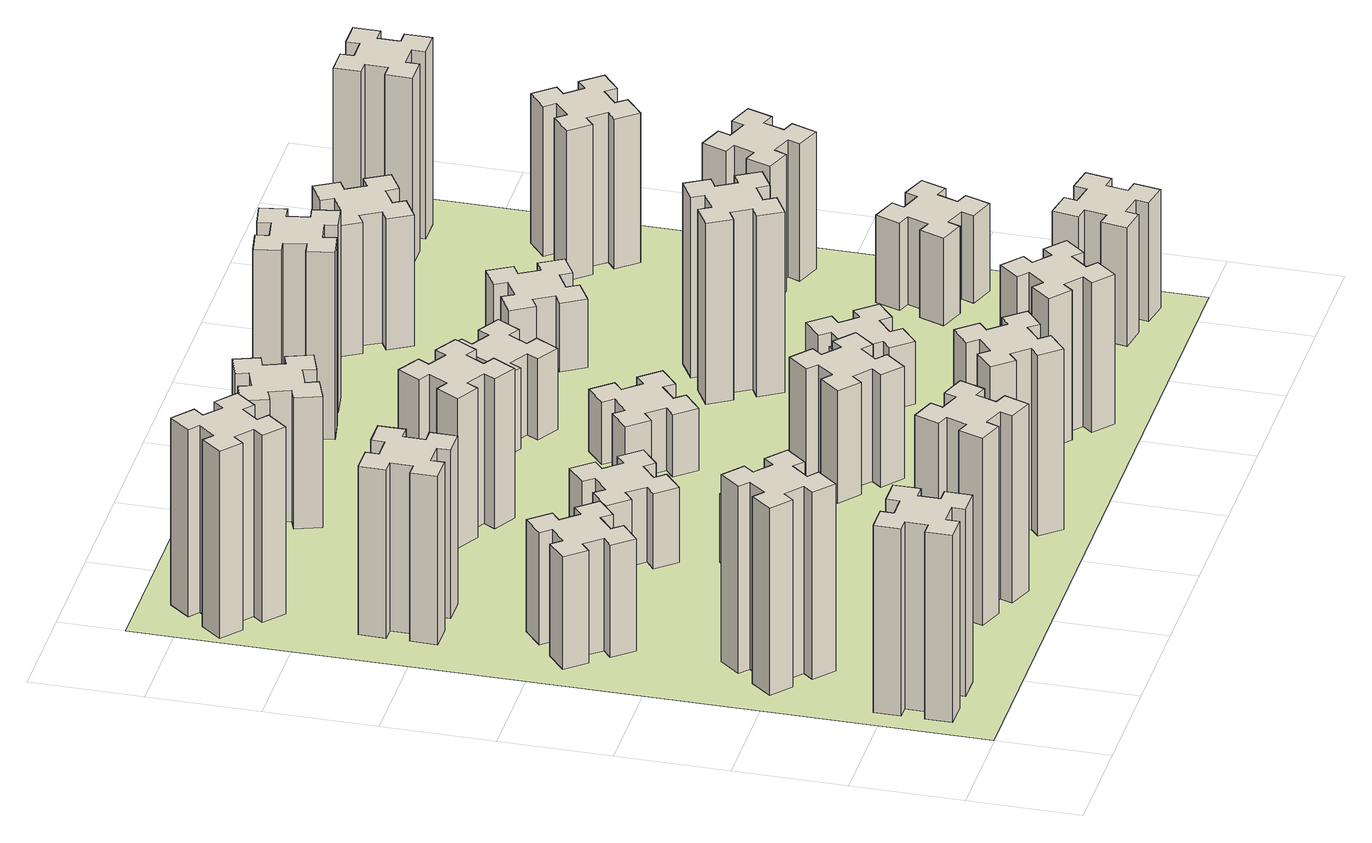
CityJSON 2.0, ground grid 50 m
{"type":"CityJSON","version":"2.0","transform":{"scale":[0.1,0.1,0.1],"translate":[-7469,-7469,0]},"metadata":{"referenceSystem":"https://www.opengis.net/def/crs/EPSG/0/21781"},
"CityObjects":{
"building1":{"type":"Building","attributes":{"class":"1000","function":"1000","usage":"1000","yearOfConstruction":2016,"roofType":"1000","measuredHeight":90,"storeysAboveGround":30,"storeysBelowGround":0},"geometry":[{"type":"Solid","lod":"1","boundaries":[[[[0,1,2,3,4,5,6,7,8,9,10,11,12,13,14,15,16,17,18,19]],[[17,16,20,21]],[[16,15,22,20]],[[15,14,23,22]],[[14,13,24,23]],[[13,12,25,24]],[[12,11,26,25]],[[11,10,27,26]],[[10,9,28,27]],[[9,8,29,28]],[[8,7,30,29]],[[7,6,31,30]],[[6,5,32,31]],[[5,4,33,32]],[[4,3,34,33]],[[3,2,35,34]],[[2,1,36,35]],[[1,0,37,36]],[[0,19,38,37]],[[19,18,39,38]],[[18,17,21,39]],[[24,25,26,27,28,29,30,31,32,33,34,35,36,37,38,39,21,20,22,23]]]]}]},
"building2":{"type":"Building","attributes":{"class":"1000","function":"1000","usage":"1000","yearOfConstruction":2016,"roofType":"1000","measuredHeight":90,"storeysAboveGround":30,"storeysBelowGround":0},"geometry":[{"type":"Solid","lod":"1","boundaries":[[[[40,41,42,43,44,45,46,47,48,49,50,51,52,53,54,55,56,57,58,59]],[[57,56,60,61]],[[56,55,62,60]],[[55,54,63,62]],[[54,53,64,63]],[[53,52,65,64]],[[52,51,66,65]],[[51,50,67,66]],[[50,49,68,67]],[[49,48,69,68]],[[48,47,70,69]],[[47,46,71,70]],[[46,45,72,71]],[[45,44,73,72]],[[44,43,74,73]],[[43,42,75,74]],[[42,41,76,75]],[[41,40,77,76]],[[40,59,78,77]],[[59,58,79,78]],[[58,57,61,79]],[[64,65,66,67,68,69,70,71,72,73,74,75,76,77,78,79,61,60,62,63]]]]}]},
"building3":{"type":"Building","attributes":{"class":"1000","function":"1000","usage":"1000","yearOfConstruction":2016,"roofType":"1000","measuredHeight":54,"storeysAboveGround":30,"storeysBelowGround":0},"geometry":[{"type":"Solid","lod":"1","boundaries":[[[[80,81,82,83,84,85,86,87,88,89,90,91,92,93,94,95,96,97,98,99]],[[97,96,100,101]],[[96,95,102,100]],[[95,94,103,102]],[[94,93,104,103]],[[93,92,105,104]],[[92,91,106,105]],[[91,90,107,106]],[[90,89,108,107]],[[89,88,109,108]],[[88,87,110,109]],[[87,86,111,110]],[[86,85,112,111]],[[85,84,113,112]],[[84,83,114,113]],[[83,82,115,114]],[[82,81,116,115]],[[81,80,117,116]],[[80,99,118,117]],[[99,98,119,118]],[[98,97,101,119]],[[104,105,106,107,108,109,110,111,112,113,114,115,116,117,118,119,101,100,102,103]]]]}]},
"building4":{"type":"Building","attributes":{"class":"1000","function":"1000","usage":"1000","yearOfConstruction":2016,"roofType":"1000","measuredHeight":81,"storeysAboveGround":30,"storeysBelowGround":0},"geometry":[{"type":"Solid","lod":"1","boundaries":[[[[120,121,122,123,124,125,126,127,128,129,130,131,132,133,134,135,136,137,138,139]],[[137,136,140,141]],[[136,135,142,140]],[[135,134,143,142]],[[134,133,144,143]],[[133,132,145,144]],[[132,131,146,145]],[[131,130,147,146]],[[130,129,148,147]],[[129,128,149,148]],[[128,127,150,149]],[[127,126,151,150]],[[126,125,152,151]],[[125,124,153,152]],[[124,123,154,153]],[[123,122,155,154]],[[122,121,156,155]],[[121,120,157,156]],[[120,139,158,157]],[[139,138,159,158]],[[138,137,141,159]],[[144,145,146,147,148,149,150,151,152,153,154,155,156,157,158,159,141,140,142,143]]]]}]},
"building5":{"type":"Building","attributes":{"class":"1000","function":"1000","usage":"1000","yearOfConstruction":2016,"roofType":"1000","measuredHeight":90,"storeysAboveGround":30,"storeysBelowGround":0},"geometry":[{"type":"Solid","lod":"1","boundaries":[[[[160,161,162,163,164,165,166,167,168,169,170,171,172,173,174,175,176,177,178,179]],[[177,176,180,181]],[[176,175,182,180]],[[175,174,183,182]],[[174,173,184,183]],[[173,172,185,184]],[[172,171,186,185]],[[171,170,187,186]],[[170,169,188,187]],[[169,168,189,188]],[[168,167,190,189]],[[167,166,191,190]],[[166,165,192,191]],[[165,164,193,192]],[[164,163,194,193]],[[163,162,195,194]],[[162,161,196,195]],[[161,160,197,196]],[[160,179,198,197]],[[179,178,199,198]],[[178,177,181,199]],[[184,185,186,187,188,189,190,191,192,193,194,195,196,197,198,199,181,180,182,183]]]]}]},
"building6":{"type":"Building","attributes":{"class":"1000","function":"1000","usage":"1000","yearOfConstruction":2016,"roofType":"1000","measuredHeight":90,"storeysAboveGround":30,"storeysBelowGround":0},"geometry":[{"type":"Solid","lod":"1","boundaries":[[[[200,201,202,203,204,205,206,207,208,209,210,211,212,213,214,215,216,217,218,219]],[[217,216,220,221]],[[216,215,222,220]],[[215,214,223,222]],[[214,213,224,223]],[[213,212,225,224]],[[212,211,226,225]],[[211,210,227,226]],[[210,209,228,227]],[[209,208,229,228]],[[208,207,230,229]],[[207,206,231,230]],[[206,205,232,231]],[[205,204,233,232]],[[204,203,234,233]],[[203,202,235,234]],[[202,201,236,235]],[[201,200,237,236]],[[200,219,238,237]],[[219,218,239,238]],[[218,217,221,239]],[[224,225,226,227,228,229,230,231,232,233,234,235,236,237,238,239,221,220,222,223]]]]}]},
"building7":{"type":"Building","attributes":{"class":"1000","function":"1000","usage":"1000","yearOfConstruction":2016,"roofType":"1000","measuredHeight":33,"storeysAboveGround":30,"storeysBelowGround":0},"geometry":[{"type":"Solid","lod":"1","boundaries":[[[[240,241,242,243,244,245,246,247,248,249,250,251,252,253,254,255,256,257,258,259]],[[257,256,260,261]],[[256,255,262,260]],[[255,254,263,262]],[[254,253,264,263]],[[253,252,265,264]],[[252,251,266,265]],[[251,250,267,266]],[[250,249,268,267]],[[249,248,269,268]],[[248,247,270,269]],[[247,246,271,270]],[[246,245,272,271]],[[245,244,273,272]],[[244,243,274,273]],[[243,242,275,274]],[[242,241,276,275]],[[241,240,277,276]],[[240,259,278,277]],[[259,258,279,278]],[[258,257,261,279]],[[264,265,266,267,268,269,270,271,272,273,274,275,276,277,278,279,261,260,262,263]]]]}]},
"building8":{"type":"Building","attributes":{"class":"1000","function":"1000","usage":"1000","yearOfConstruction":2016,"roofType":"1000","measuredHeight":36,"storeysAboveGround":30,"storeysBelowGround":0},"geometry":[{"type":"Solid","lod":"1","boundaries":[[[[280,281,282,283,284,285,286,287,288,289,290,291,292,293,294,295,296,297,298,299]],[[297,296,300,301]],[[296,295,302,300]],[[295,294,303,302]],[[294,293,304,303]],[[293,292,305,304]],[[292,291,306,305]],[[291,290,307,306]],[[290,289,308,307]],[[289,288,309,308]],[[288,287,310,309]],[[287,286,311,310]],[[286,285,312,311]],[[285,284,313,312]],[[284,283,314,313]],[[283,282,315,314]],[[282,281,316,315]],[[281,280,317,316]],[[280,299,318,317]],[[299,298,319,318]],[[298,297,301,319]],[[304,305,306,307,308,309,310,311,312,313,314,315,316,317,318,319,301,300,302,303]]]]}]},
"building9":{"type":"Building","attributes":{"class":"1000","function":"1000","usage":"1000","yearOfConstruction":2016,"roofType":"1000","measuredHeight":87,"storeysAboveGround":30,"storeysBelowGround":0},"geometry":[{"type":"Solid","lod":"1","boundaries":[[[[320,321,322,323,324,325,326,327,328,329,330,331,332,333,334,335,336,337,338,339]],[[337,336,340,341]],[[336,335,342,340]],[[335,334,343,342]],[[334,333,344,343]],[[333,332,345,344]],[[332,331,346,345]],[[331,330,347,346]],[[330,329,348,347]],[[329,328,349,348]],[[328,327,350,349]],[[327,326,351,350]],[[326,325,352,351]],[[325,324,353,352]],[[324,323,354,353]],[[323,322,355,354]],[[322,321,356,355]],[[321,320,357,356]],[[320,339,358,357]],[[339,338,359,358]],[[338,337,341,359]],[[344,345,346,347,348,349,350,351,352,353,354,355,356,357,358,359,341,340,342,343]]]]}]},
"building10":{"type":"Building","attributes":{"class":"1000","function":"1000","usage":"1000","yearOfConstruction":2016,"roofType":"1000","measuredHeight":72,"storeysAboveGround":30,"storeysBelowGround":0},"geometry":[{"type":"Solid","lod":"1","boundaries":[[[[360,361,362,363,364,365,366,367,368,369,370,371,372,373,374,375,376,377,378,379]],[[377,376,380,381]],[[376,375,382,380]],[[375,374,383,382]],[[374,373,384,383]],[[373,372,385,384]],[[372,371,386,385]],[[371,370,387,386]],[[370,369,388,387]],[[369,368,389,388]],[[368,367,390,389]],[[367,366,391,390]],[[366,365,392,391]],[[365,364,393,392]],[[364,363,394,393]],[[363,362,395,394]],[[362,361,396,395]],[[361,360,397,396]],[[360,379,398,397]],[[379,378,399,398]],[[378,377,381,399]],[[384,385,386,387,388,389,390,391,392,393,394,395,396,397,398,399,381,380,382,383]]]]}]},
"building11":{"type":"Building","attributes":{"class":"1000","function":"1000","usage":"1000","yearOfConstruction":2016,"roofType":"1000","measuredHeight":63,"storeysAboveGround":30,"storeysBelowGround":0},"geometry":[{"type":"Solid","lod":"1","boundaries":[[[[400,401,402,403,404,405,406,407,408,409,410,411,412,413,414,415,416,417,418,419]],[[417,416,420,421]],[[416,415,422,420]],[[415,414,423,422]],[[414,413,424,423]],[[413,412,425,424]],[[412,411,426,425]],[[411,410,427,426]],[[410,409,428,427]],[[409,408,429,428]],[[408,407,430,429]],[[407,406,431,430]],[[406,405,432,431]],[[405,404,433,432]],[[404,403,434,433]],[[403,402,435,434]],[[402,401,436,435]],[[401,400,437,436]],[[400,419,438,437]],[[419,418,439,438]],[[418,417,421,439]],[[424,425,426,427,428,429,430,431,432,433,434,435,436,437,438,439,421,420,422,423]]]]}]},
"building12":{"type":"Building","attributes":{"class":"1000","function":"1000","usage":"1000","yearOfConstruction":2016,"roofType":"1000","measuredHeight":54,"storeysAboveGround":30,"storeysBelowGround":0},"geometry":[{"type":"Solid","lod":"1","boundaries":[[[[440,441,442,443,444,445,446,447,448,449,450,451,452,453,454,455,456,457,458,459]],[[457,456,460,461]],[[456,455,462,460]],[[455,454,463,462]],[[454,453,464,463]],[[453,452,465,464]],[[452,451,466,465]],[[451,450,467,466]],[[450,449,468,467]],[[449,448,469,468]],[[448,447,470,469]],[[447,446,471,470]],[[446,445,472,471]],[[445,444,473,472]],[[444,443,474,473]],[[443,442,475,474]],[[442,441,476,475]],[[441,440,477,476]],[[440,459,478,477]],[[459,458,479,478]],[[458,457,461,479]],[[464,465,466,467,468,469,470,471,472,473,474,475,476,477,478,479,461,460,462,463]]]]}]},
"building13":{"type":"Building","attributes":{"class":"1000","function":"1000","usage":"1000","yearOfConstruction":2016,"roofType":"1000","measuredHeight":30,"storeysAboveGround":30,"storeysBelowGround":0},"geometry":[{"type":"Solid","lod":"1","boundaries":[[[[480,481,482,483,484,485,486,487,488,489,490,491,492,493,494,495,496,497,498,499]],[[497,496,500,501]],[[496,495,502,500]],[[495,494,503,502]],[[494,493,504,503]],[[493,492,505,504]],[[492,491,506,505]],[[491,490,507,506]],[[490,489,508,507]],[[489,488,509,508]],[[488,487,510,509]],[[487,486,511,510]],[[486,485,512,511]],[[485,484,513,512]],[[484,483,514,513]],[[483,482,515,514]],[[482,481,516,515]],[[481,480,517,516]],[[480,499,518,517]],[[499,498,519,518]],[[498,497,501,519]],[[504,505,506,507,508,509,510,511,512,513,514,515,516,517,518,519,501,500,502,503]]]]}]},
"building14":{"type":"Building","attributes":{"class":"1000","function":"1000","usage":"1000","yearOfConstruction":2016,"roofType":"1000","measuredHeight":72,"storeysAboveGround":30,"storeysBelowGround":0},"geometry":[{"type":"Solid","lod":"1","boundaries":[[[[520,521,522,523,524,525,526,527,528,529,530,531,532,533,534,535,536,537,538,539]],[[537,536,540,541]],[[536,535,542,540]],[[535,534,543,542]],[[534,533,544,543]],[[533,532,545,544]],[[532,531,546,545]],[[531,530,547,546]],[[530,529,548,547]],[[529,528,549,548]],[[528,527,550,549]],[[527,526,551,550]],[[526,525,552,551]],[[525,524,553,552]],[[524,523,554,553]],[[523,522,555,554]],[[522,521,556,555]],[[521,520,557,556]],[[520,539,558,557]],[[539,538,559,558]],[[538,537,541,559]],[[544,545,546,547,548,549,550,551,552,553,554,555,556,557,558,559,541,540,542,543]]]]}]},
"building15":{"type":"Building","attributes":{"class":"1000","function":"1000","usage":"1000","yearOfConstruction":2016,"roofType":"1000","measuredHeight":39,"storeysAboveGround":30,"storeysBelowGround":0},"geometry":[{"type":"Solid","lod":"1","boundaries":[[[[560,561,562,563,564,565,566,567,568,569,570,571,572,573,574,575,576,577,578,579]],[[577,576,580,581]],[[576,575,582,580]],[[575,574,583,582]],[[574,573,584,583]],[[573,572,585,584]],[[572,571,586,585]],[[571,570,587,586]],[[570,569,588,587]],[[569,568,589,588]],[[568,567,590,589]],[[567,566,591,590]],[[566,565,592,591]],[[565,564,593,592]],[[564,563,594,593]],[[563,562,595,594]],[[562,561,596,595]],[[561,560,597,596]],[[560,579,598,597]],[[579,578,599,598]],[[578,577,581,599]],[[584,585,586,587,588,589,590,591,592,593,594,595,596,597,598,599,581,580,582,583]]]]}]},
"building16":{"type":"Building","attributes":{"class":"1000","function":"1000","usage":"1000","yearOfConstruction":2016,"roofType":"1000","measuredHeight":90,"storeysAboveGround":30,"storeysBelowGround":0},"geometry":[{"type":"Solid","lod":"1","boundaries":[[[[600,601,602,603,604,605,606,607,608,609,610,611,612,613,614,615,616,617,618,619]],[[617,616,620,621]],[[616,615,622,620]],[[615,614,623,622]],[[614,613,624,623]],[[613,612,625,624]],[[612,611,626,625]],[[611,610,627,626]],[[610,609,628,627]],[[609,608,629,628]],[[608,607,630,629]],[[607,606,631,630]],[[606,605,632,631]],[[605,604,633,632]],[[604,603,634,633]],[[603,602,635,634]],[[602,601,636,635]],[[601,600,637,636]],[[600,619,638,637]],[[619,618,639,638]],[[618,617,621,639]],[[624,625,626,627,628,629,630,631,632,633,634,635,636,637,638,639,621,620,622,623]]]]}]},
"building17":{"type":"Building","attributes":{"class":"1000","function":"1000","usage":"1000","yearOfConstruction":2016,"roofType":"1000","measuredHeight":30,"storeysAboveGround":30,"storeysBelowGround":0},"geometry":[{"type":"Solid","lod":"1","boundaries":[[[[640,641,642,643,644,645,646,647,648,649,650,651,652,653,654,655,656,657,658,659]],[[657,656,660,661]],[[656,655,662,660]],[[655,654,663,662]],[[654,653,664,663]],[[653,652,665,664]],[[652,651,666,665]],[[651,650,667,666]],[[650,649,668,667]],[[649,648,669,668]],[[648,647,670,669]],[[647,646,671,670]],[[646,645,672,671]],[[645,644,673,672]],[[644,643,674,673]],[[643,642,675,674]],[[642,641,676,675]],[[641,640,677,676]],[[640,659,678,677]],[[659,658,679,678]],[[658,657,661,679]],[[664,665,666,667,668,669,670,671,672,673,674,675,676,677,678,679,661,660,662,663]]]]}]},
"building18":{"type":"Building","attributes":{"class":"1000","function":"1000","usage":"1000","yearOfConstruction":2016,"roofType":"1000","measuredHeight":87,"storeysAboveGround":30,"storeysBelowGround":0},"geometry":[{"type":"Solid","lod":"1","boundaries":[[[[680,681,682,683,684,685,686,687,688,689,690,691,692,693,694,695,696,697,698,699]],[[697,696,700,701]],[[696,695,702,700]],[[695,694,703,702]],[[694,693,704,703]],[[693,692,705,704]],[[692,691,706,705]],[[691,690,707,706]],[[690,689,708,707]],[[689,688,709,708]],[[688,687,710,709]],[[687,686,711,710]],[[686,685,712,711]],[[685,684,713,712]],[[684,683,714,713]],[[683,682,715,714]],[[682,681,716,715]],[[681,680,717,716]],[[680,699,718,717]],[[699,698,719,718]],[[698,697,701,719]],[[704,705,706,707,708,709,710,711,712,713,714,715,716,717,718,719,701,700,702,703]]]]}]},
"building19":{"type":"Building","attributes":{"class":"1000","function":"1000","usage":"1000","yearOfConstruction":2016,"roofType":"1000","measuredHeight":33,"storeysAboveGround":30,"storeysBelowGround":0},"geometry":[{"type":"Solid","lod":"1","boundaries":[[[[720,721,722,723,724,725,726,727,728,729,730,731,732,733,734,735,736,737,738,739]],[[737,736,740,741]],[[736,735,742,740]],[[735,734,743,742]],[[734,733,744,743]],[[733,732,745,744]],[[732,731,746,745]],[[731,730,747,746]],[[730,729,748,747]],[[729,728,749,748]],[[728,727,750,749]],[[727,726,751,750]],[[726,725,752,751]],[[725,724,753,752]],[[724,723,754,753]],[[723,722,755,754]],[[722,721,756,755]],[[721,720,757,756]],[[720,739,758,757]],[[739,738,759,758]],[[738,737,741,759]],[[744,745,746,747,748,749,750,751,752,753,754,755,756,757,758,759,741,740,742,743]]]]}]},
"building20":{"type":"Building","attributes":{"class":"1000","function":"1000","usage":"1000","yearOfConstruction":2016,"roofType":"1000","measuredHeight":57,"storeysAboveGround":30,"storeysBelowGround":0},"geometry":[{"type":"Solid","lod":"1","boundaries":[[[[760,761,762,763,764,765,766,767,768,769,770,771,772,773,774,775,776,777,778,779]],[[777,776,780,781]],[[776,775,782,780]],[[775,774,783,782]],[[774,773,784,783]],[[773,772,785,784]],[[772,771,786,785]],[[771,770,787,786]],[[770,769,788,787]],[[769,768,789,788]],[[768,767,790,789]],[[767,766,791,790]],[[766,765,792,791]],[[765,764,793,792]],[[764,763,794,793]],[[763,762,795,794]],[[762,761,796,795]],[[761,760,797,796]],[[760,779,798,797]],[[779,778,799,798]],[[778,777,781,799]],[[784,785,786,787,788,789,790,791,792,793,794,795,796,797,798,799,781,780,782,783]]]]}]},
"building21":{"type":"Building","attributes":{"class":"1000","function":"1000","usage":"1000","yearOfConstruction":2016,"roofType":"1000","measuredHeight":63,"storeysAboveGround":30,"storeysBelowGround":0},"geometry":[{"type":"Solid","lod":"1","boundaries":[[[[800,801,802,803,804,805,806,807,808,809,810,811,812,813,814,815,816,817,818,819]],[[817,816,820,821]],[[816,815,822,820]],[[815,814,823,822]],[[814,813,824,823]],[[813,812,825,824]],[[812,811,826,825]],[[811,810,827,826]],[[810,809,828,827]],[[809,808,829,828]],[[808,807,830,829]],[[807,806,831,830]],[[806,805,832,831]],[[805,804,833,832]],[[804,803,834,833]],[[803,802,835,834]],[[802,801,836,835]],[[801,800,837,836]],[[800,819,838,837]],[[819,818,839,838]],[[818,817,821,839]],[[824,825,826,827,828,829,830,831,832,833,834,835,836,837,838,839,821,820,822,823]]]]}]},
"building22":{"type":"Building","attributes":{"class":"1000","function":"1000","usage":"1000","yearOfConstruction":2016,"roofType":"1000","measuredHeight":42,"storeysAboveGround":30,"storeysBelowGround":0},"geometry":[{"type":"Solid","lod":"1","boundaries":[[[[840,841,842,843,844,845,846,847,848,849,850,851,852,853,854,855,856,857,858,859]],[[857,856,860,861]],[[856,855,862,860]],[[855,854,863,862]],[[854,853,864,863]],[[853,852,865,864]],[[852,851,866,865]],[[851,850,867,866]],[[850,849,868,867]],[[849,848,869,868]],[[848,847,870,869]],[[847,846,871,870]],[[846,845,872,871]],[[845,844,873,872]],[[844,843,874,873]],[[843,842,875,874]],[[842,841,876,875]],[[841,840,877,876]],[[840,859,878,877]],[[859,858,879,878]],[[858,857,861,879]],[[864,865,866,867,868,869,870,871,872,873,874,875,876,877,878,879,861,860,862,863]]]]}]},
"building23":{"type":"Building","attributes":{"class":"1000","function":"1000","usage":"1000","yearOfConstruction":2016,"roofType":"1000","measuredHeight":66,"storeysAboveGround":30,"storeysBelowGround":0},"geometry":[{"type":"Solid","lod":"1","boundaries":[[[[880,881,882,883,884,885,886,887,888,889,890,891,892,893,894,895,896,897,898,899]],[[897,896,900,901]],[[896,895,902,900]],[[895,894,903,902]],[[894,893,904,903]],[[893,892,905,904]],[[892,891,906,905]],[[891,890,907,906]],[[890,889,908,907]],[[889,888,909,908]],[[888,887,910,909]],[[887,886,911,910]],[[886,885,912,911]],[[885,884,913,912]],[[884,883,914,913]],[[883,882,915,914]],[[882,881,916,915]],[[881,880,917,916]],[[880,899,918,917]],[[899,898,919,918]],[[898,897,901,919]],[[904,905,906,907,908,909,910,911,912,913,914,915,916,917,918,919,901,900,902,903]]]]}]},
"building24":{"type":"Building","attributes":{"class":"1000","function":"1000","usage":"1000","yearOfConstruction":2016,"roofType":"1000","measuredHeight":72,"storeysAboveGround":30,"storeysBelowGround":0},"geometry":[{"type":"Solid","lod":"1","boundaries":[[[[920,921,922,923,924,925,926,927,928,929,930,931,932,933,934,935,936,937,938,939]],[[937,936,940,941]],[[936,935,942,940]],[[935,934,943,942]],[[934,933,944,943]],[[933,932,945,944]],[[932,931,946,945]],[[931,930,947,946]],[[930,929,948,947]],[[929,928,949,948]],[[928,927,950,949]],[[927,926,951,950]],[[926,925,952,951]],[[925,924,953,952]],[[924,923,954,953]],[[923,922,955,954]],[[922,921,956,955]],[[921,920,957,956]],[[920,939,958,957]],[[939,938,959,958]],[[938,937,941,959]],[[944,945,946,947,948,949,950,951,952,953,954,955,956,957,958,959,941,940,942,943]]]]}]},
"building25":{"type":"Building","attributes":{"class":"1000","function":"1000","usage":"1000","yearOfConstruction":2016,"roofType":"1000","measuredHeight":90,"storeysAboveGround":30,"storeysBelowGround":0},"geometry":[{"type":"Solid","lod":"1","boundaries":[[[[960,961,962,963,964,965,966,967,968,969,970,971,972,973,974,975,976,977,978,979]],[[977,976,980,981]],[[976,975,982,980]],[[975,974,983,982]],[[974,973,984,983]],[[973,972,985,984]],[[972,971,986,985]],[[971,970,987,986]],[[970,969,988,987]],[[969,968,989,988]],[[968,967,990,989]],[[967,966,991,990]],[[966,965,992,991]],[[965,964,993,992]],[[964,963,994,993]],[[963,962,995,994]],[[962,961,996,995]],[[961,960,997,996]],[[960,979,998,997]],[[979,978,999,998]],[[978,977,981,999]],[[984,985,986,987,988,989,990,991,992,993,994,995,996,997,998,999,981,980,982,983]]]]}]},
"landuse1":{"type":"LandUse","attributes":{"name":"plot1","function":"1010"},"geometry":[{"type":"MultiSurface","lod":"1","boundaries":[[[1000,1001,1002,1003]]]}]}
},
"vertices":[
[165,425,0],[165,325,0],[105,325,0],[105,205,0],[225,205,0],[225,265,0],[325,265,0],[325,205,0],[445,205,0],[445,325,0],[385,325,0],[385,425,0],[445,425,0],[445,545,0],[325,545,0],[325,485,0],[225,485,0],[225,545,0],[105,545,0],[105,425,0],[225,485,900],[225,545,900],[325,485,900],[325,545,900],[445,545,900],[445,425,900],[385,425,900],[385,325,900],[445,325,900],[445,205,900],[325,205,900],[325,265,900],[225,265,900],[225,205,900],[105,205,900],[105,325,900],[165,325,900],[165,425,900],[105,425,900],[105,545,900],
[484,1067,0],[408,1132,0],[446,1178,0],[354,1255,0],[277,1163,0],[323,1124,0],[259,1048,0],[213,1086,0],[136,994,0],[228,917,0],[266,963,0],[343,899,0],[304,853,0],[396,776,0],[473,868,0],[427,906,0],[492,983,0],[538,944,0],[615,1036,0],[523,1113,0],[492,983,900],[538,944,900],[427,906,900],[473,868,900],[396,776,900],[304,853,900],[343,899,900],[266,963,900],[228,917,900],[136,994,900],[213,1086,900],[259,1048,900],[323,1124,900],[277,1163,900],[354,1255,900],[446,1178,900],[408,1132,900],[484,1067,900],[523,1113,900],[615,1036,900],
[492,1888,0],[427,1964,0],[473,2003,0],[396,2095,0],[304,2018,0],[343,1972,0],[266,1907,0],[228,1953,0],[136,1876,0],[213,1784,0],[259,1823,0],[323,1746,0],[277,1708,0],[354,1616,0],[446,1693,0],[408,1739,0],[484,1803,0],[523,1757,0],[615,1834,0],[538,1926,0],[484,1803,540],[523,1757,540],[408,1739,540],[446,1693,540],[354,1616,540],[277,1708,540],[323,1746,540],[259,1823,540],[213,1784,540],[136,1876,540],[228,1953,540],[266,1907,540],[343,1972,540],[304,2018,540],[396,2095,540],[473,2003,540],[427,1964,540],[492,1888,540],[538,1926,540],[615,1834,540],
[485,2545,0],[485,2645,0],[545,2645,0],[545,2765,0],[425,2765,0],[425,2705,0],[325,2705,0],[325,2765,0],[205,2765,0],[205,2645,0],[265,2645,0],[265,2545,0],[205,2545,0],[205,2425,0],[325,2425,0],[325,2485,0],[425,2485,0],[425,2425,0],[545,2425,0],[545,2545,0],[425,2485,810],[425,2425,810],[325,2485,810],[325,2425,810],[205,2425,810],[205,2545,810],[265,2545,810],[265,2645,810],[205,2645,810],[205,2765,810],[325,2765,810],[325,2705,810],[425,2705,810],[425,2765,810],[545,2765,810],[545,2645,810],[485,2645,810],[485,2545,810],[545,2545,810],[545,2425,810],
[1029,460,0],[995,366,0],[939,387,0],[897,274,0],[1010,233,0],[1031,289,0],[1125,255,0],[1104,199,0],[1217,157,0],[1258,270,0],[1202,291,0],[1236,385,0],[1292,364,0],[1333,477,0],[1220,518,0],[1200,462,0],[1106,496,0],[1127,552,0],[1014,593,0],[973,480,0],[1106,496,900],[1127,552,900],[1200,462,900],[1220,518,900],[1333,477,900],[1292,364,900],[1236,385,900],[1202,291,900],[1258,270,900],[1217,157,900],[1104,199,900],[1125,255,900],[1031,289,900],[1010,233,900],[897,274,900],[939,387,900],[995,366,900],[1029,460,900],[973,480,900],[1014,593,900],
[384,3387,0],[308,3452,0],[346,3498,0],[254,3575,0],[177,3483,0],[223,3444,0],[159,3368,0],[113,3406,0],[36,3314,0],[128,3237,0],[166,3283,0],[243,3219,0],[204,3173,0],[296,3096,0],[373,3188,0],[327,3226,0],[392,3303,0],[438,3264,0],[515,3356,0],[423,3433,0],[392,3303,900],[438,3264,900],[327,3226,900],[373,3188,900],[296,3096,900],[204,3173,900],[243,3219,900],[166,3283,900],[128,3237,900],[36,3314,900],[113,3406,900],[159,3368,900],[223,3444,900],[177,3483,900],[254,3575,900],[346,3498,900],[308,3452,900],[384,3387,900],[423,3433,900],[515,3356,900],
[1083,1332,0],[1006,1267,0],[968,1313,0],[876,1236,0],[953,1144,0],[999,1183,0],[1063,1106,0],[1017,1068,0],[1094,976,0],[1186,1053,0],[1148,1099,0],[1224,1163,0],[1263,1117,0],[1355,1194,0],[1278,1286,0],[1232,1248,0],[1167,1324,0],[1213,1363,0],[1136,1455,0],[1044,1378,0],[1167,1324,330],[1213,1363,330],[1232,1248,330],[1278,1286,330],[1355,1194,330],[1263,1117,330],[1224,1163,330],[1148,1099,330],[1186,1053,330],[1094,976,330],[1017,1068,330],[1063,1106,330],[999,1183,330],[953,1144,330],[876,1236,330],[968,1313,330],[1006,1267,330],[1083,1332,330],[1044,1378,330],[1136,1455,330],
[1083,1972,0],[1006,1907,0],[968,1953,0],[876,1876,0],[953,1784,0],[999,1823,0],[1063,1746,0],[1017,1708,0],[1094,1616,0],[1186,1693,0],[1148,1739,0],[1224,1803,0],[1263,1757,0],[1355,1834,0],[1278,1926,0],[1232,1888,0],[1167,1964,0],[1213,2003,0],[1136,2095,0],[1044,2018,0],[1167,1964,360],[1213,2003,360],[1232,1888,360],[1278,1926,360],[1355,1834,360],[1263,1757,360],[1224,1803,360],[1148,1739,360],[1186,1693,360],[1094,1616,360],[1017,1708,360],[1063,1746,360],[999,1823,360],[953,1784,360],[876,1876,360],[968,1953,360],[1006,1907,360],[1083,1972,360],[1044,2018,360],[1136,2095,360],
[1639,343,0],[1703,266,0],[1657,228,0],[1734,136,0],[1826,213,0],[1788,259,0],[1864,323,0],[1903,277,0],[1995,354,0],[1918,446,0],[1872,408,0],[1807,484,0],[1853,523,0],[1776,615,0],[1684,538,0],[1723,492,0],[1646,427,0],[1608,473,0],[1516,396,0],[1593,304,0],[1646,427,870],[1608,473,870],[1723,492,870],[1684,538,870],[1776,615,870],[1853,523,870],[1807,484,870],[1872,408,870],[1918,446,870],[1995,354,870],[1903,277,870],[1864,323,870],[1788,259,870],[1826,213,870],[1734,136,870],[1657,228,870],[1703,266,870],[1639,343,870],[1593,304,870],[1516,396,870],
[1117,2525,0],[1204,2475,0],[1174,2423,0],[1278,2363,0],[1338,2467,0],[1286,2497,0],[1336,2584,0],[1388,2554,0],[1448,2658,0],[1344,2718,0],[1314,2666,0],[1227,2716,0],[1257,2768,0],[1153,2828,0],[1093,2724,0],[1145,2694,0],[1095,2607,0],[1043,2637,0],[983,2533,0],[1087,2473,0],[1095,2607,720],[1043,2637,720],[1145,2694,720],[1093,2724,720],[1153,2828,720],[1257,2768,720],[1227,2716,720],[1314,2666,720],[1344,2718,720],[1448,2658,720],[1388,2554,720],[1336,2584,720],[1286,2497,720],[1338,2467,720],[1278,2363,720],[1174,2423,720],[1204,2475,720],[1117,2525,720],[1087,2473,720],[983,2533,720],
[1125,3456,0],[1031,3422,0],[1010,3478,0],[897,3437,0],[939,3324,0],[995,3345,0],[1029,3251,0],[973,3230,0],[1014,3117,0],[1127,3159,0],[1106,3215,0],[1200,3249,0],[1220,3193,0],[1333,3234,0],[1292,3347,0],[1236,3326,0],[1202,3420,0],[1258,3440,0],[1217,3553,0],[1104,3512,0],[1202,3420,630],[1258,3440,630],[1236,3326,630],[1292,3347,630],[1333,3234,630],[1220,3193,630],[1200,3249,630],[1106,3215,630],[1127,3159,630],[1014,3117,630],[973,3230,630],[1029,3251,630],[995,3345,630],[939,3324,630],[897,3437,630],[1010,3478,630],[1031,3422,630],[1125,3456,630],[1104,3512,630],[1217,3553,630],
[1846,1063,0],[1923,999,0],[1884,953,0],[1976,876,0],[2053,968,0],[2007,1006,0],[2072,1083,0],[2118,1044,0],[2195,1136,0],[2103,1213,0],[2064,1167,0],[1988,1232,0],[2026,1278,0],[1934,1355,0],[1857,1263,0],[1903,1224,0],[1839,1148,0],[1793,1186,0],[1716,1094,0],[1808,1017,0],[1839,1148,540],[1793,1186,540],[1903,1224,540],[1857,1263,540],[1934,1355,540],[2026,1278,540],[1988,1232,540],[2064,1167,540],[2103,1213,540],[2195,1136,540],[2118,1044,540],[2072,1083,540],[2007,1006,540],[2053,968,540],[1976,876,540],[1884,953,540],[1923,999,540],[1846,1063,540],[1808,1017,540],[1716,1094,540],
[1972,1988,0],[1907,2064,0],[1953,2103,0],[1876,2195,0],[1784,2118,0],[1823,2072,0],[1746,2007,0],[1708,2053,0],[1616,1976,0],[1693,1884,0],[1739,1923,0],[1803,1846,0],[1757,1808,0],[1834,1716,0],[1926,1793,0],[1888,1839,0],[1964,1903,0],[2003,1857,0],[2095,1934,0],[2018,2026,0],[1964,1903,300],[2003,1857,300],[1888,1839,300],[1926,1793,300],[1834,1716,300],[1757,1808,300],[1803,1846,300],[1739,1923,300],[1693,1884,300],[1616,1976,300],[1708,2053,300],[1746,2007,300],[1823,2072,300],[1784,2118,300],[1876,2195,300],[1953,2103,300],[1907,2064,300],[1972,1988,300],[2018,2026,300],[2095,1934,300],
[2486,323,0],[2563,259,0],[2524,213,0],[2616,136,0],[2693,228,0],[2647,266,0],[2712,343,0],[2758,304,0],[2835,396,0],[2743,473,0],[2704,427,0],[2628,492,0],[2666,538,0],[2574,615,0],[2497,523,0],[2543,484,0],[2479,408,0],[2433,446,0],[2356,354,0],[2448,277,0],[2479,408,720],[2433,446,720],[2543,484,720],[2497,523,720],[2574,615,720],[2666,538,720],[2628,492,720],[2704,427,720],[2743,473,720],[2835,396,720],[2758,304,720],[2712,343,720],[2647,266,720],[2693,228,720],[2616,136,720],[2524,213,720],[2563,259,720],[2486,323,720],[2448,277,720],[2356,354,720],
[2026,2497,0],[2076,2584,0],[2128,2554,0],[2188,2658,0],[2084,2718,0],[2054,2666,0],[1967,2716,0],[1997,2768,0],[1893,2828,0],[1833,2724,0],[1885,2694,0],[1835,2607,0],[1783,2637,0],[1723,2533,0],[1827,2473,0],[1857,2525,0],[1944,2475,0],[1914,2423,0],[2018,2363,0],[2078,2467,0],[1944,2475,390],[1914,2423,390],[1857,2525,390],[1827,2473,390],[1723,2533,390],[1783,2637,390],[1835,2607,390],[1885,2694,390],[1833,2724,390],[1893,2828,390],[1997,2768,390],[1967,2716,390],[2054,2666,390],[2084,2718,390],[2188,2658,390],[2128,2554,390],[2076,2584,390],[2026,2497,390],[2078,2467,390],[2018,2363,390],
[1885,3552,0],[1787,3535,0],[1777,3594,0],[1658,3573,0],[1679,3455,0],[1738,3465,0],[1756,3367,0],[1697,3357,0],[1717,3238,0],[1836,3259,0],[1825,3318,0],[1924,3336,0],[1934,3277,0],[2052,3297,0],[2031,3416,0],[1972,3405,0],[1955,3504,0],[2014,3514,0],[1993,3632,0],[1875,3611,0],[1955,3504,900],[2014,3514,900],[1972,3405,900],[2031,3416,900],[2052,3297,900],[1934,3277,900],[1924,3336,900],[1825,3318,900],[1836,3259,900],[1717,3238,900],[1697,3357,900],[1756,3367,900],[1738,3465,900],[1679,3455,900],[1658,3573,900],[1777,3594,900],[1787,3535,900],[1885,3552,900],[1875,3611,900],[1993,3632,900],
[2628,1099,0],[2704,1163,0],[2743,1117,0],[2835,1194,0],[2758,1286,0],[2712,1248,0],[2647,1324,0],[2693,1363,0],[2616,1455,0],[2524,1378,0],[2563,1332,0],[2486,1267,0],[2448,1313,0],[2356,1236,0],[2433,1144,0],[2479,1183,0],[2543,1106,0],[2497,1068,0],[2574,976,0],[2666,1053,0],[2543,1106,300],[2497,1068,300],[2479,1183,300],[2433,1144,300],[2356,1236,300],[2448,1313,300],[2486,1267,300],[2563,1332,300],[2524,1378,300],[2616,1455,300],[2693,1363,300],[2647,1324,300],[2712,1248,300],[2758,1286,300],[2835,1194,300],[2743,1117,300],[2704,1163,300],[2628,1099,300],[2666,1053,300],[2574,976,300],
[2475,1744,0],[2525,1657,0],[2473,1627,0],[2533,1523,0],[2637,1583,0],[2607,1635,0],[2694,1685,0],[2724,1633,0],[2828,1693,0],[2768,1797,0],[2716,1767,0],[2666,1854,0],[2718,1884,0],[2658,1988,0],[2554,1928,0],[2584,1876,0],[2497,1826,0],[2467,1878,0],[2363,1818,0],[2423,1714,0],[2497,1826,870],[2467,1878,870],[2584,1876,870],[2554,1928,870],[2658,1988,870],[2718,1884,870],[2666,1854,870],[2716,1767,870],[2768,1797,870],[2828,1693,870],[2724,1633,870],[2694,1685,870],[2607,1635,870],[2637,1583,870],[2533,1523,870],[2473,1627,870],[2525,1657,870],[2475,1744,870],[2423,1714,870],[2363,1818,870],
[2475,2584,0],[2525,2497,0],[2473,2467,0],[2533,2363,0],[2637,2423,0],[2607,2475,0],[2694,2525,0],[2724,2473,0],[2828,2533,0],[2768,2637,0],[2716,2607,0],[2666,2694,0],[2718,2724,0],[2658,2828,0],[2554,2768,0],[2584,2716,0],[2497,2666,0],[2467,2718,0],[2363,2658,0],[2423,2554,0],[2497,2666,330],[2467,2718,330],[2584,2716,330],[2554,2768,330],[2658,2828,330],[2718,2724,330],[2666,2694,330],[2716,2607,330],[2768,2637,330],[2828,2533,330],[2724,2473,330],[2694,2525,330],[2607,2475,330],[2637,2423,330],[2533,2363,330],[2473,2467,330],[2525,2497,330],[2475,2584,330],[2423,2554,330],[2363,2658,330],
[3504,475,0],[3405,492,0],[3416,551,0],[3297,572,0],[3277,454,0],[3336,444,0],[3318,345,0],[3259,356,0],[3238,237,0],[3357,217,0],[3367,276,0],[3465,258,0],[3455,199,0],[3573,178,0],[3594,297,0],[3535,307,0],[3552,405,0],[3611,395,0],[3632,513,0],[3514,534,0],[3552,405,570],[3611,395,570],[3535,307,570],[3594,297,570],[3573,178,570],[3455,199,570],[3465,258,570],[3367,276,570],[3357,217,570],[3238,237,570],[3259,356,570],[3318,345,570],[3336,444,570],[3277,454,570],[3297,572,570],[3416,551,570],[3405,492,570],[3504,475,570],[3514,534,570],[3632,513,570],
[2716,3347,0],[2666,3434,0],[2718,3464,0],[2658,3568,0],[2554,3508,0],[2584,3456,0],[2497,3406,0],[2467,3458,0],[2363,3398,0],[2423,3294,0],[2475,3324,0],[2525,3237,0],[2473,3207,0],[2533,3103,0],[2637,3163,0],[2607,3215,0],[2694,3265,0],[2724,3213,0],[2828,3273,0],[2768,3377,0],[2694,3265,630],[2724,3213,630],[2607,3215,630],[2637,3163,630],[2533,3103,630],[2473,3207,630],[2525,3237,630],[2475,3324,630],[2423,3294,630],[2363,3398,630],[2467,3458,630],[2497,3406,630],[2584,3456,630],[2554,3508,630],[2658,3568,630],[2718,3464,630],[2666,3434,630],[2716,3347,630],[2768,3377,630],[2828,3273,630],
[3351,1029,0],[3445,995,0],[3424,939,0],[3537,897,0],[3578,1010,0],[3522,1031,0],[3556,1125,0],[3612,1104,0],[3653,1217,0],[3540,1258,0],[3520,1202,0],[3426,1236,0],[3447,1292,0],[3334,1333,0],[3293,1220,0],[3349,1200,0],[3315,1106,0],[3259,1127,0],[3217,1014,0],[3330,973,0],[3315,1106,420],[3259,1127,420],[3349,1200,420],[3293,1220,420],[3334,1333,420],[3447,1292,420],[3426,1236,420],[3520,1202,420],[3540,1258,420],[3653,1217,420],[3612,1104,420],[3556,1125,420],[3522,1031,420],[3578,1010,420],[3537,897,420],[3424,939,420],[3445,995,420],[3351,1029,420],[3330,973,420],[3217,1014,420],
[3520,1942,0],[3426,1976,0],[3447,2032,0],[3334,2073,0],[3293,1960,0],[3349,1940,0],[3315,1846,0],[3259,1867,0],[3217,1754,0],[3330,1713,0],[3351,1769,0],[3445,1735,0],[3424,1679,0],[3537,1637,0],[3578,1750,0],[3522,1771,0],[3556,1865,0],[3612,1844,0],[3653,1957,0],[3540,1998,0],[3556,1865,660],[3612,1844,660],[3522,1771,660],[3578,1750,660],[3537,1637,660],[3424,1679,660],[3445,1735,660],[3351,1769,660],[3330,1713,660],[3217,1754,660],[3259,1867,660],[3315,1846,660],[3349,1940,660],[3293,1960,660],[3334,2073,660],[3447,2032,660],[3426,1976,660],[3520,1942,660],[3540,1998,660],[3653,1957,660],
[3319,2563,0],[3383,2486,0],[3337,2448,0],[3414,2356,0],[3506,2433,0],[3468,2479,0],[3544,2543,0],[3583,2497,0],[3675,2574,0],[3598,2666,0],[3552,2628,0],[3487,2704,0],[3533,2743,0],[3456,2835,0],[3364,2758,0],[3403,2712,0],[3326,2647,0],[3288,2693,0],[3196,2616,0],[3273,2524,0],[3326,2647,720],[3288,2693,720],[3403,2712,720],[3364,2758,720],[3456,2835,720],[3533,2743,720],[3487,2704,720],[3552,2628,720],[3598,2666,720],[3675,2574,720],[3583,2497,720],[3544,2543,720],[3468,2479,720],[3506,2433,720],[3414,2356,720],[3337,2448,720],[3383,2486,720],[3319,2563,720],[3273,2524,720],[3196,2616,720],
[3285,3325,0],[3385,3325,0],[3385,3265,0],[3505,3265,0],[3505,3385,0],[3445,3385,0],[3445,3485,0],[3505,3485,0],[3505,3605,0],[3385,3605,0],[3385,3545,0],[3285,3545,0],[3285,3605,0],[3165,3605,0],[3165,3485,0],[3225,3485,0],[3225,3385,0],[3165,3385,0],[3165,3265,0],[3285,3265,0],[3225,3385,900],[3165,3385,900],[3225,3485,900],[3165,3485,900],[3165,3605,900],[3285,3605,900],[3285,3545,900],[3385,3545,900],[3385,3605,900],[3505,3605,900],[3505,3485,900],[3445,3485,900],[3445,3385,900],[3505,3385,900],[3505,3265,900],[3385,3265,900],[3385,3325,900],[3285,3325,900],[3285,3265,900],[3165,3265,900],
[5,3705,0],[3705,3705,0],[3705,5,0],[5,5,0]
]}
